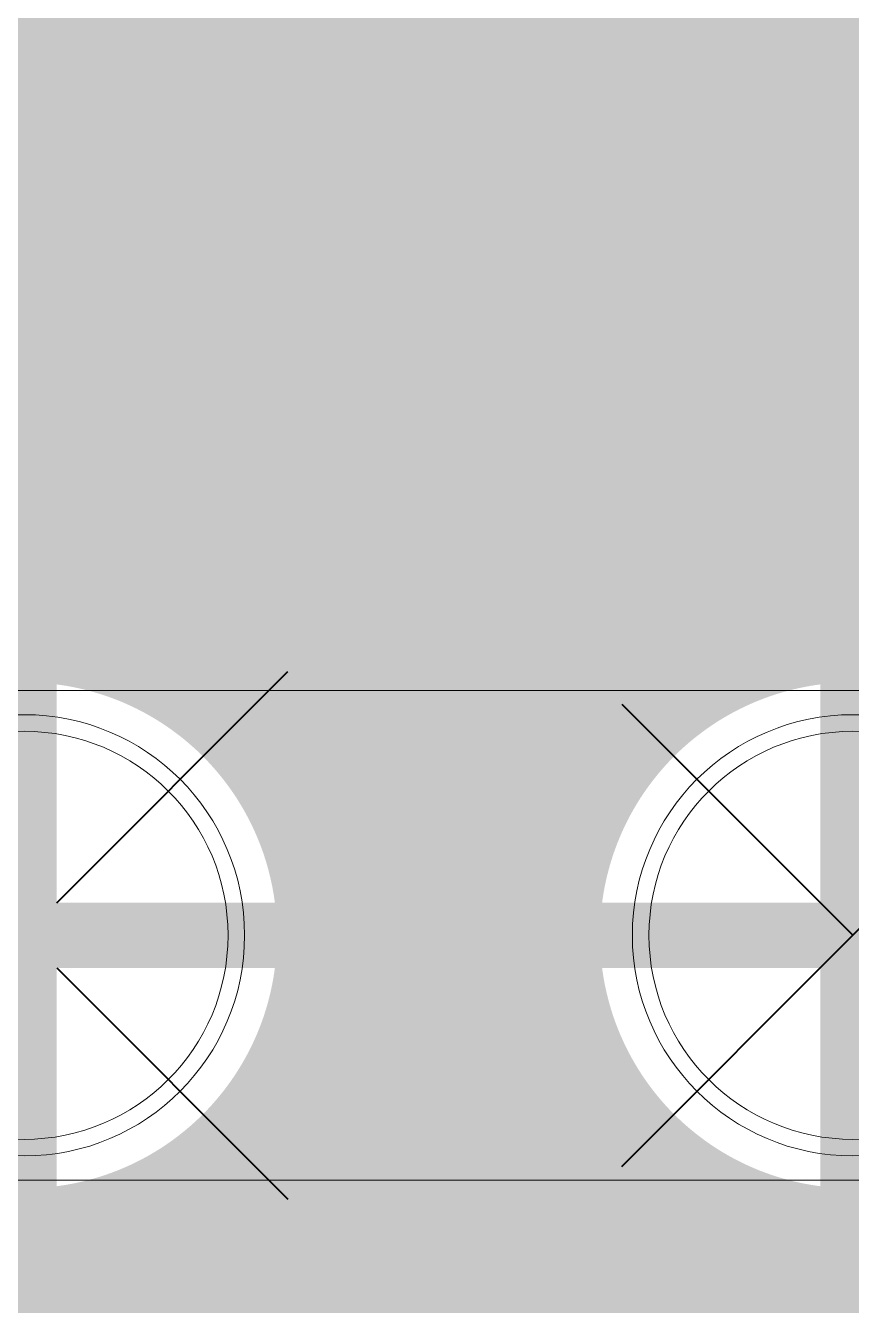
# Model space of a CAD drawing. Header units: millimetres. Extents: x 0 to 594, y 0 to 420.
# Drawn here: x 473.58 to 478.64, y 256.5 to 264.34 of the extents above; entities that cross this region are included whole.
import ezdxf

# ---------------------------------------------------------------- set-up
doc = ezdxf.new("R2010")
doc.units = ezdxf.units.MM
for name, pattern in [('K5LT32768', [0]), ('K5LT32771', [0]), ('K5LT32773', [0]), ('K5LT32775', [0]), ('K5LT32787', [0])]:
    doc.linetypes.add(name, pattern=pattern)

# ---------------------------------------------------------------- blocks, each defined once
blk = doc.blocks.new('U298')
at = {"color": 7, "linetype": 'K5LT32768', "lineweight": 18}
blk.add_circle((473.5716, 258.7649), 1.25, dxfattribs=at)
blk = doc.blocks.new('U299')
at = {"color": 7, "linetype": 'K5LT32768', "lineweight": 18}
blk.add_circle((478.6516, 258.7649), 1.25, dxfattribs=at)
blk = doc.blocks.new('U423')
at = {"color": 1, "linetype": 'K5LT32771', "lineweight": 18, "true_color": 0xff0000}
blk.add_circle((473.5716, 258.7649), 1.3516, dxfattribs=at)
blk = doc.blocks.new('U424')
at = {"color": 1, "linetype": 'K5LT32771', "lineweight": 18, "true_color": 0xff0000}
blk.add_circle((478.6516, 258.7649), 1.3516, dxfattribs=at)
blk = doc.blocks.new('U1001')
at = {"color": 3, "linetype": 'K5LT32773', "lineweight": 18, "true_color": 0x00ff00}
blk.add_circle((473.5716, 258.7649), 1.25, dxfattribs=at)
blk = doc.blocks.new('U1002')
at = {"color": 3, "linetype": 'K5LT32773', "lineweight": 18, "true_color": 0x00ff00}
blk.add_circle((478.6516, 258.7649), 1.25, dxfattribs=at)
blk = doc.blocks.new('U1396')
at = {"color": 1, "linetype": 'K5LT32771', "lineweight": 18, "true_color": 0xff0000}
blk.add_circle((473.5716, 258.7649), 1.3516, dxfattribs=at)
blk = doc.blocks.new('U1397')
at = {"color": 1, "linetype": 'K5LT32771', "lineweight": 18, "true_color": 0xff0000}
blk.add_circle((478.6516, 258.7649), 1.3516, dxfattribs=at)

msp = doc.modelspace()

# ---------------------------------------------------------------- hatches: boundary and pattern name
for points in [[(447.8616, 260.4149), (447.8616, 265.4778), (484.4365, 265.4778), (484.4365, 260.4149)], [(473.6256, 260.4141), (473.5896, 260.4149), (478.6336, 260.4149), (478.5976, 260.4141)], [(473.6616, 260.4125), (473.6256, 260.4141), (478.5976, 260.4141), (478.5616, 260.4125)], [(473.6975, 260.4102), (473.6616, 260.4125), (478.5616, 260.4125), (478.5257, 260.4102)], [(473.7333, 260.407), (473.6975, 260.4102), (478.5257, 260.4102), (478.4899, 260.407)], [(473.7691, 260.4031), (473.7333, 260.407), (478.4899, 260.407), (478.4541, 260.4031)], [(473.8048, 260.3984), (473.7691, 260.4031), (478.4541, 260.4031), (478.4184, 260.3984)], [(473.8404, 260.393), (473.8048, 260.3984), (478.4184, 260.3984), (478.3828, 260.393)], [(473.8759, 260.3867), (473.8404, 260.393), (478.3828, 260.393), (478.3473, 260.3867)], [(473.9112, 260.3797), (473.8759, 260.3867), (478.3473, 260.3867), (478.312, 260.3797)], [(473.9463, 260.3719), (473.9112, 260.3797), (478.312, 260.3797), (478.2769, 260.3719)], [(473.9813, 260.3633), (473.9463, 260.3719), (478.2769, 260.3719), (478.2419, 260.3633)], [(474.016, 260.354), (473.9813, 260.3633), (478.2419, 260.3633), (478.2072, 260.354)], [(474.0506, 260.344), (474.016, 260.354), (478.2072, 260.354), (478.1726, 260.344)], [(474.0849, 260.3331), (474.0506, 260.344), (478.1726, 260.344), (478.1383, 260.3331)], [(474.119, 260.3216), (474.0849, 260.3331), (478.1383, 260.3331), (478.1042, 260.3216)], [(474.1529, 260.3092), (474.119, 260.3216), (478.1042, 260.3216), (478.0703, 260.3092)], [(474.1864, 260.2962), (474.1529, 260.3092), (478.0703, 260.3092), (478.0368, 260.2962)], [(474.2197, 260.2824), (474.1864, 260.2962), (478.0368, 260.2962), (478.0035, 260.2824)], [(474.2526, 260.2679), (474.2197, 260.2824), (478.0035, 260.2824), (477.9706, 260.2679)], [(474.2852, 260.2527), (474.2526, 260.2679), (477.9706, 260.2679), (477.938, 260.2527)], [(474.3175, 260.2368), (474.2852, 260.2527), (477.938, 260.2527), (477.9057, 260.2368)], [(474.3495, 260.2202), (474.3175, 260.2368), (477.9057, 260.2368), (477.8737, 260.2202)], [(474.381, 260.2028), (474.3495, 260.2202), (477.8737, 260.2202), (477.8422, 260.2028)], [(474.4122, 260.1848), (474.381, 260.2028), (477.8422, 260.2028), (477.811, 260.1848)], [(474.443, 260.1662), (474.4122, 260.1848), (477.811, 260.1848), (477.7802, 260.1662)], [(474.4733, 260.1468), (474.443, 260.1662), (477.7802, 260.1662), (477.7499, 260.1468)], [(474.5033, 260.1268), (474.4733, 260.1468), (477.7499, 260.1468), (477.7199, 260.1268)], [(474.5327, 260.1062), (474.5033, 260.1268), (477.7199, 260.1268), (477.6905, 260.1062)], [(474.5618, 260.0849), (474.5327, 260.1062), (477.6905, 260.1062), (477.6614, 260.0849)], [(474.5903, 260.063), (474.5618, 260.0849), (477.6614, 260.0849), (477.6329, 260.063)], [(474.6184, 260.0404), (474.5903, 260.063), (477.6329, 260.063), (477.6048, 260.0404)], [(474.646, 260.0173), (474.6184, 260.0404), (477.6048, 260.0404), (477.5772, 260.0173)], [(474.6731, 259.9936), (474.646, 260.0173), (477.5772, 260.0173), (477.5501, 259.9936)], [(474.6996, 259.9693), (474.6731, 259.9936), (477.5501, 259.9936), (477.5236, 259.9693)], [(474.7256, 259.9443), (474.6996, 259.9693), (477.5236, 259.9693), (477.4976, 259.9443)], [(474.751, 259.9189), (474.7256, 259.9443), (477.4976, 259.9443), (477.4721, 259.9189)], [(474.7759, 259.8929), (474.751, 259.9189), (477.4721, 259.9189), (477.4473, 259.8929)], [(474.8003, 259.8664), (474.7759, 259.8929), (477.4473, 259.8929), (477.4229, 259.8664)], [(474.824, 259.8393), (474.8003, 259.8664), (477.4229, 259.8664), (477.3992, 259.8393)], [(474.8471, 259.8117), (474.824, 259.8393), (477.3992, 259.8393), (477.3761, 259.8117)], [(474.8697, 259.7836), (474.8471, 259.8117), (477.3761, 259.8117), (477.3535, 259.7836)], [(474.8916, 259.7551), (474.8697, 259.7836), (477.3535, 259.7836), (477.3316, 259.7551)], [(474.9129, 259.726), (474.8916, 259.7551), (477.3316, 259.7551), (477.3103, 259.726)], [(474.9335, 259.6966), (474.9129, 259.726), (477.3103, 259.726), (477.2897, 259.6966)], [(474.9535, 259.6666), (474.9335, 259.6966), (477.2897, 259.6966), (477.2697, 259.6666)], [(474.9729, 259.6363), (474.9535, 259.6666), (477.2697, 259.6666), (477.2503, 259.6363)], [(474.9915, 259.6055), (474.9729, 259.6363), (477.2503, 259.6363), (477.2317, 259.6055)], [(475.0095, 259.5743), (474.9915, 259.6055), (477.2317, 259.6055), (477.2137, 259.5743)], [(475.0269, 259.5428), (475.0095, 259.5743), (477.2137, 259.5743), (477.1963, 259.5428)], [(475.0435, 259.5108), (475.0269, 259.5428), (477.1963, 259.5428), (477.1797, 259.5108)], [(475.0594, 259.4785), (475.0435, 259.5108), (477.1797, 259.5108), (477.1638, 259.4785)], [(475.0746, 259.4459), (475.0594, 259.4785), (477.1638, 259.4785), (477.1486, 259.4459)], [(475.0891, 259.413), (475.0746, 259.4459), (477.1486, 259.4459), (477.1341, 259.413)], [(475.1029, 259.3797), (475.0891, 259.413), (477.1341, 259.413), (477.1203, 259.3797)], [(475.1159, 259.3462), (475.1029, 259.3797), (477.1203, 259.3797), (477.1073, 259.3462)], [(475.1283, 259.3123), (475.1159, 259.3462), (477.1073, 259.3462), (477.0949, 259.3123)], [(475.1398, 259.2782), (475.1283, 259.3123), (477.0949, 259.3123), (477.0834, 259.2782)], [(475.1507, 259.2439), (475.1398, 259.2782), (477.0834, 259.2782), (477.0725, 259.2439)], [(475.1607, 259.2093), (475.1507, 259.2439), (477.0725, 259.2439), (477.0625, 259.2093)], [(475.17, 259.1746), (475.1607, 259.2093), (477.0625, 259.2093), (477.0532, 259.1746)], [(475.1786, 259.1396), (475.17, 259.1746), (477.0532, 259.1746), (477.0446, 259.1396)], [(475.1864, 259.1045), (475.1786, 259.1396), (477.0446, 259.1396), (477.0368, 259.1045)], [(475.1934, 259.0691), (475.1864, 259.1045), (477.0368, 259.1045), (477.0298, 259.0691)], [(475.1997, 259.0337), (475.1934, 259.0691), (477.0298, 259.0691), (477.0235, 259.0337)], [(475.2051, 258.9981), (475.1997, 259.0337), (477.0235, 259.0337), (477.0181, 258.9981)], [(475.2098, 258.9624), (475.2051, 258.9981), (477.0181, 258.9981), (477.0134, 258.9624)], [(475.2137, 258.9266), (475.2098, 258.9624), (477.0134, 258.9624), (477.0095, 258.9266)], [(475.2169, 258.8908), (475.2137, 258.9266), (477.0095, 258.9266), (477.0063, 258.8908)], [(475.2192, 258.8548), (475.2169, 258.8908), (477.0063, 258.8908), (477.004, 258.8548)], [(475.2208, 258.8189), (475.2192, 258.8548), (477.004, 258.8548), (477.0024, 258.8189)], [(475.2216, 258.7829), (475.2208, 258.8189), (477.0024, 258.8189), (477.0016, 258.7829)], [(475.2208, 258.7109), (475.2216, 258.7469), (477.0016, 258.7469), (477.0024, 258.7109)], [(475.2216, 258.7469), (475.2216, 258.7829), (477.0016, 258.7829), (477.0016, 258.7469)], [(475.2169, 258.639), (475.2192, 258.6749), (477.004, 258.6749), (477.0063, 258.639)], [(475.2192, 258.6749), (475.2208, 258.7109), (477.0024, 258.7109), (477.004, 258.6749)], [(475.2098, 258.5674), (475.2137, 258.6032), (477.0095, 258.6032), (477.0134, 258.5674)], [(475.2137, 258.6032), (475.2169, 258.639), (477.0063, 258.639), (477.0095, 258.6032)], [(475.1997, 258.4961), (475.2051, 258.5317), (477.0181, 258.5317), (477.0235, 258.4961)], [(475.2051, 258.5317), (475.2098, 258.5674), (477.0134, 258.5674), (477.0181, 258.5317)], [(475.1864, 258.4254), (475.1934, 258.4607), (477.0298, 258.4607), (477.0368, 258.4254)], [(475.1934, 258.4607), (475.1997, 258.4961), (477.0235, 258.4961), (477.0298, 258.4607)], [(475.1607, 258.3205), (475.17, 258.3552), (477.0532, 258.3552), (477.0625, 258.3205)], [(475.17, 258.3552), (475.1786, 258.3902), (477.0446, 258.3902), (477.0532, 258.3552)], [(475.1786, 258.3902), (475.1864, 258.4254), (477.0368, 258.4254), (477.0446, 258.3902)], [(475.1398, 258.2516), (475.1507, 258.2859), (477.0725, 258.2859), (477.0834, 258.2516)], [(475.1507, 258.2859), (475.1607, 258.3205), (477.0625, 258.3205), (477.0725, 258.2859)], [(475.1159, 258.1837), (475.1283, 258.2175), (477.0949, 258.2175), (477.1073, 258.1837)], [(475.1283, 258.2175), (475.1398, 258.2516), (477.0834, 258.2516), (477.0949, 258.2175)], [(475.0746, 258.0839), (475.0891, 258.1168), (477.1341, 258.1168), (477.1486, 258.0839)], [(475.0891, 258.1168), (475.1029, 258.1501), (477.1203, 258.1501), (477.1341, 258.1168)], [(475.1029, 258.1501), (475.1159, 258.1837), (477.1073, 258.1837), (477.1203, 258.1501)], [(475.0435, 258.019), (475.0594, 258.0513), (477.1638, 258.0513), (477.1797, 258.019)], [(475.0594, 258.0513), (475.0746, 258.0839), (477.1486, 258.0839), (477.1638, 258.0513)], [(475.0095, 257.9555), (475.0269, 257.9871), (477.1963, 257.9871), (477.2137, 257.9555)], [(475.0269, 257.9871), (475.0435, 258.019), (477.1797, 258.019), (477.1963, 257.9871)], [(474.9535, 257.8632), (474.9729, 257.8935), (477.2503, 257.8935), (477.2697, 257.8632)], [(474.9729, 257.8935), (474.9915, 257.9243), (477.2317, 257.9243), (477.2503, 257.8935)], [(474.9915, 257.9243), (475.0095, 257.9555), (477.2137, 257.9555), (477.2317, 257.9243)], [(474.8916, 257.7747), (474.9129, 257.8037), (477.3103, 257.8037), (477.3316, 257.7747)], [(474.9129, 257.8037), (474.9335, 257.8332), (477.2897, 257.8332), (477.3103, 257.8037)], [(474.9335, 257.8332), (474.9535, 257.8632), (477.2697, 257.8632), (477.2897, 257.8332)], [(474.8471, 257.7181), (474.8697, 257.7462), (477.3535, 257.7462), (477.3761, 257.7181)], [(474.8697, 257.7462), (474.8916, 257.7747), (477.3316, 257.7747), (477.3535, 257.7462)], [(474.7759, 257.6369), (474.8003, 257.6634), (477.4229, 257.6634), (477.4473, 257.6369)], [(474.8003, 257.6634), (474.824, 257.6905), (477.3992, 257.6905), (477.4229, 257.6634)], [(474.824, 257.6905), (474.8471, 257.7181), (477.3761, 257.7181), (477.3992, 257.6905)], [(474.6996, 257.5606), (474.7256, 257.5854), (477.4976, 257.5854), (477.5236, 257.5606)], [(474.7256, 257.5854), (474.751, 257.6109), (477.4721, 257.6109), (477.4976, 257.5854)], [(474.751, 257.6109), (474.7759, 257.6369), (477.4473, 257.6369), (477.4721, 257.6109)], [(474.5903, 257.4668), (474.6184, 257.4894), (477.6048, 257.4894), (477.6329, 257.4668)], [(474.6184, 257.4894), (474.646, 257.5125), (477.5772, 257.5125), (477.6048, 257.4894)], [(474.646, 257.5125), (474.6731, 257.5362), (477.5501, 257.5362), (477.5772, 257.5125)], [(474.6731, 257.5362), (474.6996, 257.5606), (477.5236, 257.5606), (477.5501, 257.5362)], [(474.5033, 257.403), (474.5327, 257.4236), (477.6905, 257.4236), (477.7199, 257.403)], [(474.5327, 257.4236), (474.5618, 257.4449), (477.6614, 257.4449), (477.6905, 257.4236)], [(474.5618, 257.4449), (474.5903, 257.4668), (477.6329, 257.4668), (477.6614, 257.4449)], [(474.381, 257.327), (474.4122, 257.345), (477.811, 257.345), (477.8422, 257.327)], [(474.4122, 257.345), (474.443, 257.3636), (477.7802, 257.3636), (477.811, 257.345)], [(474.443, 257.3636), (474.4733, 257.383), (477.7499, 257.383), (477.7802, 257.3636)], [(474.4733, 257.383), (474.5033, 257.403), (477.7199, 257.403), (477.7499, 257.383)], [(474.2197, 257.2474), (474.2526, 257.2619), (477.9706, 257.2619), (478.0035, 257.2474)], [(474.2526, 257.2619), (474.2852, 257.2771), (477.938, 257.2771), (477.9706, 257.2619)], [(474.2852, 257.2771), (474.3175, 257.293), (477.9057, 257.293), (477.938, 257.2771)], [(474.3175, 257.293), (474.3495, 257.3096), (477.8737, 257.3096), (477.9057, 257.293)], [(474.3495, 257.3096), (474.381, 257.327), (477.8422, 257.327), (477.8737, 257.3096)], [(473.9813, 257.1665), (474.016, 257.1758), (478.2072, 257.1758), (478.2419, 257.1665)], [(474.016, 257.1758), (474.0506, 257.1858), (478.1726, 257.1858), (478.2072, 257.1758)], [(474.0506, 257.1858), (474.0849, 257.1967), (478.1383, 257.1967), (478.1726, 257.1858)], [(474.0849, 257.1967), (474.119, 257.2082), (478.1042, 257.2082), (478.1383, 257.1967)], [(474.119, 257.2082), (474.1529, 257.2206), (478.0703, 257.2206), (478.1042, 257.2082)], [(474.1529, 257.2206), (474.1864, 257.2336), (478.0368, 257.2336), (478.0703, 257.2206)], [(474.1864, 257.2336), (474.2197, 257.2474), (478.0035, 257.2474), (478.0368, 257.2336)], [(453.8268, 257.0695), (453.8425, 257.0978), (484.4365, 257.0978), (484.4365, 257.0695)], [(453.8425, 257.0978), (453.8515, 257.1149), (484.4365, 257.1149), (484.4365, 257.0978)], [(473.5896, 257.1149), (473.6256, 257.1157), (478.5976, 257.1157), (478.6336, 257.1149)], [(473.6256, 257.1157), (473.6616, 257.1173), (478.5616, 257.1173), (478.5976, 257.1157)], [(473.6616, 257.1173), (473.6975, 257.1196), (478.5257, 257.1196), (478.5616, 257.1173)], [(473.6975, 257.1196), (473.7333, 257.1227), (478.4899, 257.1227), (478.5257, 257.1196)], [(473.7333, 257.1227), (473.7691, 257.1267), (478.4541, 257.1267), (478.4899, 257.1227)], [(473.7691, 257.1267), (473.8048, 257.1314), (478.4184, 257.1314), (478.4541, 257.1267)], [(473.8048, 257.1314), (473.8404, 257.1368), (478.3828, 257.1368), (478.4184, 257.1314)], [(473.8404, 257.1368), (473.8759, 257.1431), (478.3473, 257.1431), (478.3828, 257.1368)], [(473.8759, 257.1431), (473.9112, 257.1501), (478.312, 257.1501), (478.3473, 257.1431)], [(473.9112, 257.1501), (473.9463, 257.1579), (478.2769, 257.1579), (478.312, 257.1501)], [(473.9463, 257.1579), (473.9813, 257.1665), (478.2419, 257.1665), (478.2769, 257.1579)], [(453.7934, 257.0141), (453.8104, 257.0416), (484.4365, 257.0416), (484.4365, 257.0141)], [(453.8104, 257.0416), (453.8268, 257.0695), (484.4365, 257.0695), (484.4365, 257.0416)], [(453.7386, 256.9341), (453.7575, 256.9604), (484.4365, 256.9604), (484.4365, 256.9341)], [(453.7575, 256.9604), (453.7757, 256.9871), (484.4365, 256.9871), (484.4365, 256.9604)], [(453.7757, 256.9871), (453.7934, 257.0141), (484.4365, 257.0141), (484.4365, 256.9871)], [(453.6783, 256.8581), (453.699, 256.883), (484.4365, 256.883), (484.4365, 256.8581)], [(453.699, 256.883), (453.7191, 256.9083), (484.4365, 256.9083), (484.4365, 256.883)], [(453.7191, 256.9083), (453.7386, 256.9341), (484.4365, 256.9341), (484.4365, 256.9083)], [(453.5901, 256.7635), (453.613, 256.7864), (484.4365, 256.7864), (484.4365, 256.7635)], [(453.613, 256.7864), (453.6353, 256.8098), (484.4365, 256.8098), (484.4365, 256.7864)], [(453.6353, 256.8098), (453.6571, 256.8337), (484.4365, 256.8337), (484.4365, 256.8098)], [(453.6571, 256.8337), (453.6783, 256.8581), (484.4365, 256.8581), (484.4365, 256.8337)], [(453.5184, 256.6982), (453.5428, 256.7194), (484.4365, 256.7194), (484.4365, 256.6982)], [(453.5428, 256.7194), (453.5667, 256.7412), (484.4365, 256.7412), (484.4365, 256.7194)], [(453.5667, 256.7412), (453.5901, 256.7635), (484.4365, 256.7635), (484.4365, 256.7412)], [(453.4161, 256.619), (453.4424, 256.6379), (484.4365, 256.6379), (484.4365, 256.619)], [(453.4424, 256.6379), (453.4682, 256.6574), (484.4365, 256.6574), (484.4365, 256.6379)], [(453.4682, 256.6574), (453.4935, 256.6775), (484.4365, 256.6775), (484.4365, 256.6574)], [(453.4935, 256.6775), (453.5184, 256.6982), (484.4365, 256.6982), (484.4365, 256.6775)], [(453.2787, 256.534), (453.307, 256.5497), (484.4365, 256.5497), (484.4365, 256.534)], [(453.307, 256.5497), (453.3349, 256.5661), (484.4365, 256.5661), (484.4365, 256.5497)], [(453.3349, 256.5661), (453.3624, 256.5831), (484.4365, 256.5831), (484.4365, 256.5661)], [(453.3624, 256.5831), (453.3895, 256.6008), (484.4365, 256.6008), (484.4365, 256.5831)], [(453.3895, 256.6008), (453.4161, 256.619), (484.4365, 256.619), (484.4365, 256.6008)], [(453.1919, 256.4907), (453.2212, 256.5045), (484.4365, 256.5045), (484.4365, 256.4907)], [(453.2212, 256.5045), (453.2501, 256.5189), (484.4365, 256.5189), (484.4365, 256.5045)], [(453.2501, 256.5189), (453.2787, 256.534), (484.4365, 256.534), (484.4365, 256.5189)]]:
    msp.add_hatch(color=7).paths.add_polyline_path(points)
at = {"true_color": 0x00ff00}
for points in [[(468.1116, 260.302), (468.1116, 263.5149), (484.4365, 263.5149), (484.4365, 260.302)], [(468.1116, 263.5149), (468.1116, 263.5149), (484.4365, 263.5149)], [(473.3716, 258.965), (473.3716, 260.302), (473.7716, 260.302), (473.7716, 258.965)], [(473.3716, 260.302), (473.3716, 260.302), (478.4516, 260.302), (478.4515, 260.302)], [(473.7969, 260.2985), (473.7716, 260.302), (478.4515, 260.302), (478.4263, 260.2985)], [(473.8312, 260.2931), (473.7969, 260.2985), (478.4263, 260.2985), (478.392, 260.2931)], [(473.8655, 260.2869), (473.8312, 260.2931), (478.392, 260.2931), (478.3577, 260.2869)], [(473.8996, 260.2799), (473.8655, 260.2869), (478.3577, 260.2869), (478.3236, 260.2799)], [(473.9335, 260.2722), (473.8996, 260.2799), (478.3236, 260.2799), (478.2897, 260.2722)], [(473.9672, 260.2637), (473.9335, 260.2722), (478.2897, 260.2722), (478.256, 260.2637)], [(474.0007, 260.2544), (473.9672, 260.2637), (478.256, 260.2637), (478.2225, 260.2544)], [(474.0341, 260.2444), (474.0007, 260.2544), (478.2225, 260.2544), (478.1892, 260.2444)], [(474.0671, 260.2337), (474.0341, 260.2444), (478.1892, 260.2444), (478.1561, 260.2337)], [(474.0999, 260.2222), (474.0671, 260.2337), (478.1561, 260.2337), (478.1233, 260.2222)], [(478.4516, 258.965), (478.4516, 260.302), (478.8516, 260.302), (478.8516, 258.965)], [(478.4516, 260.302), (478.4516, 260.302), (484.4365, 260.302), (484.4365, 260.302)], [(474.1325, 260.21), (474.0999, 260.2222), (478.1233, 260.2222), (478.0907, 260.21)], [(474.1648, 260.197), (474.1325, 260.21), (478.0907, 260.21), (478.0584, 260.197)], [(474.1968, 260.1833), (474.1648, 260.197), (478.0584, 260.197), (478.0264, 260.1833)], [(474.2285, 260.169), (474.1968, 260.1833), (478.0264, 260.1833), (477.9947, 260.169)], [(474.2598, 260.1539), (474.2285, 260.169), (477.9947, 260.169), (477.9634, 260.1539)], [(474.2908, 260.1381), (474.2598, 260.1539), (477.9634, 260.1539), (477.9324, 260.1381)], [(474.3214, 260.1216), (474.2908, 260.1381), (477.9324, 260.1381), (477.9018, 260.1216)], [(474.3517, 260.1044), (474.3214, 260.1216), (477.9018, 260.1216), (477.8715, 260.1044)], [(474.3815, 260.0866), (474.3517, 260.1044), (477.8715, 260.1044), (477.8417, 260.0866)], [(474.411, 260.0681), (474.3815, 260.0866), (477.8417, 260.0866), (477.8122, 260.0681)], [(474.44, 260.0489), (474.411, 260.0681), (477.8122, 260.0681), (477.7832, 260.0489)], [(474.4686, 260.0291), (474.44, 260.0489), (477.7832, 260.0489), (477.7546, 260.0291)], [(474.4967, 260.0086), (474.4686, 260.0291), (477.7546, 260.0291), (477.7265, 260.0086)], [(474.5244, 259.9876), (474.4967, 260.0086), (477.7265, 260.0086), (477.6988, 259.9876)], [(474.5516, 259.9659), (474.5244, 259.9876), (477.6988, 259.9876), (477.6716, 259.9659)], [(474.5783, 259.9436), (474.5516, 259.9659), (477.6716, 259.9659), (477.6449, 259.9436)], [(474.6045, 259.9207), (474.5783, 259.9436), (477.6449, 259.9436), (477.6187, 259.9207)], [(474.6302, 259.8973), (474.6045, 259.9207), (477.6187, 259.9207), (477.593, 259.8973)], [(474.6553, 259.8732), (474.6302, 259.8973), (477.593, 259.8973), (477.5679, 259.8732)], [(474.6799, 259.8486), (474.6553, 259.8732), (477.5679, 259.8732), (477.5433, 259.8486)], [(474.7039, 259.8235), (474.6799, 259.8486), (477.5433, 259.8486), (477.5193, 259.8235)], [(474.7274, 259.7978), (474.7039, 259.8235), (477.5193, 259.8235), (477.4958, 259.7978)], [(474.7503, 259.7716), (474.7274, 259.7978), (477.4958, 259.7978), (477.4729, 259.7716)], [(474.7726, 259.7449), (474.7503, 259.7716), (477.4729, 259.7716), (477.4506, 259.7449)], [(474.7943, 259.7177), (474.7726, 259.7449), (477.4506, 259.7449), (477.4289, 259.7177)], [(474.8153, 259.69), (474.7943, 259.7177), (477.4289, 259.7177), (477.4079, 259.69)], [(474.8358, 259.6619), (474.8153, 259.69), (477.4079, 259.69), (477.3874, 259.6619)], [(474.8556, 259.6333), (474.8358, 259.6619), (477.3874, 259.6619), (477.3676, 259.6333)], [(474.8748, 259.6043), (474.8556, 259.6333), (477.3676, 259.6333), (477.3484, 259.6043)], [(474.8933, 259.5748), (474.8748, 259.6043), (477.3484, 259.6043), (477.3299, 259.5748)], [(474.9111, 259.545), (474.8933, 259.5748), (477.3299, 259.5748), (477.3121, 259.545)], [(474.9283, 259.5147), (474.9111, 259.545), (477.3121, 259.545), (477.2949, 259.5147)], [(474.9448, 259.4841), (474.9283, 259.5147), (477.2949, 259.5147), (477.2784, 259.4841)], [(474.9605, 259.4531), (474.9448, 259.4841), (477.2784, 259.4841), (477.2627, 259.4531)], [(474.9756, 259.4218), (474.9605, 259.4531), (477.2627, 259.4531), (477.2476, 259.4218)], [(474.99, 259.3901), (474.9756, 259.4218), (477.2476, 259.4218), (477.2332, 259.3901)], [(475.0037, 259.3581), (474.99, 259.3901), (477.2332, 259.3901), (477.2195, 259.3581)], [(475.0167, 259.3258), (475.0037, 259.3581), (477.2195, 259.3581), (477.2065, 259.3258)], [(475.0289, 259.2932), (475.0167, 259.3258), (477.2065, 259.3258), (477.1943, 259.2932)], [(475.0404, 259.2604), (475.0289, 259.2932), (477.1943, 259.2932), (477.1828, 259.2604)], [(475.0511, 259.2273), (475.0404, 259.2604), (477.1828, 259.2604), (477.1721, 259.2273)], [(475.0611, 259.194), (475.0511, 259.2273), (477.1721, 259.2273), (477.1621, 259.194)], [(475.0704, 259.1605), (475.0611, 259.194), (477.1621, 259.194), (477.1528, 259.1605)], [(475.0789, 259.1268), (475.0704, 259.1605), (477.1528, 259.1605), (477.1443, 259.1268)], [(475.0866, 259.0928), (475.0789, 259.1268), (477.1443, 259.1268), (477.1366, 259.0928)], [(475.0936, 259.0588), (475.0866, 259.0928), (477.1366, 259.0928), (477.1296, 259.0588)], [(475.0998, 259.0245), (475.0936, 259.0588), (477.1296, 259.0588), (477.1234, 259.0245)], [(475.1053, 258.9902), (475.0998, 259.0245), (477.1234, 259.0245), (477.1179, 258.9902)], [(475.1087, 258.965), (475.1053, 258.9902), (477.1179, 258.9902), (477.1145, 258.965)], [(468.1116, 258.5649), (468.1116, 258.9649), (484.4365, 258.9649), (484.4365, 258.5649)], [(473.3716, 258.9649), (473.3716, 258.965), (473.7716, 258.965), (475.1087, 258.9649)], [(475.1087, 258.9649), (475.1087, 258.965), (477.1145, 258.965), (478.4516, 258.9649)], [(478.4516, 258.9649), (478.4516, 258.965), (478.8516, 258.965), (480.1887, 258.9649)], [(468.1116, 258.5649), (468.1116, 258.5649), (473.7716, 258.5649), (473.7716, 258.5649)], [(473.3716, 257.2279), (473.3716, 258.5649), (473.7716, 258.5649), (473.7716, 257.2279)], [(475.0936, 258.471), (475.0998, 258.5053), (477.1234, 258.5053), (477.1296, 258.471)], [(475.0998, 258.5053), (475.1053, 258.5396), (477.1179, 258.5396), (477.1234, 258.5053)], [(475.1053, 258.5396), (475.1087, 258.5649), (477.1145, 258.5649), (477.1179, 258.5396)], [(478.4516, 257.2279), (478.4516, 258.5649), (478.8516, 258.5649), (478.8516, 257.2279)], [(475.0789, 258.403), (475.0866, 258.4369), (477.1366, 258.4369), (477.1443, 258.403)], [(475.0866, 258.4369), (475.0936, 258.471), (477.1296, 258.471), (477.1366, 258.4369)], [(475.0611, 258.3358), (475.0704, 258.3693), (477.1528, 258.3693), (477.1621, 258.3358)], [(475.0704, 258.3693), (475.0789, 258.403), (477.1443, 258.403), (477.1528, 258.3693)], [(475.0404, 258.2694), (475.0511, 258.3025), (477.1721, 258.3025), (477.1828, 258.2694)], [(475.0511, 258.3025), (475.0611, 258.3358), (477.1621, 258.3358), (477.1721, 258.3025)], [(475.0037, 258.1717), (475.0167, 258.204), (477.2065, 258.204), (477.2195, 258.1717)], [(475.0167, 258.204), (475.0289, 258.2365), (477.1943, 258.2365), (477.2065, 258.204)], [(475.0289, 258.2365), (475.0404, 258.2694), (477.1828, 258.2694), (477.1943, 258.2365)], [(474.9756, 258.1081), (474.99, 258.1397), (477.2332, 258.1397), (477.2476, 258.1081)], [(474.99, 258.1397), (475.0037, 258.1717), (477.2195, 258.1717), (477.2332, 258.1397)], [(474.9283, 258.0151), (474.9448, 258.0457), (477.2784, 258.0457), (477.2949, 258.0151)], [(474.9448, 258.0457), (474.9605, 258.0767), (477.2627, 258.0767), (477.2784, 258.0457)], [(474.9605, 258.0767), (474.9756, 258.1081), (477.2476, 258.1081), (477.2627, 258.0767)], [(474.8933, 257.955), (474.9111, 257.9848), (477.3121, 257.9848), (477.3299, 257.955)], [(474.9111, 257.9848), (474.9283, 258.0151), (477.2949, 258.0151), (477.3121, 257.9848)], [(474.8358, 257.8679), (474.8556, 257.8965), (477.3676, 257.8965), (477.3874, 257.8679)], [(474.8556, 257.8965), (474.8748, 257.9255), (477.3484, 257.9255), (477.3676, 257.8965)], [(474.8748, 257.9255), (474.8933, 257.955), (477.3299, 257.955), (477.3484, 257.9255)], [(474.7726, 257.7849), (474.7943, 257.8121), (477.4289, 257.8121), (477.4506, 257.7849)], [(474.7943, 257.8121), (474.8153, 257.8398), (477.4079, 257.8398), (477.4289, 257.8121)], [(474.8153, 257.8398), (474.8358, 257.8679), (477.3874, 257.8679), (477.4079, 257.8398)], [(474.7039, 257.7063), (474.7274, 257.732), (477.4958, 257.732), (477.5193, 257.7063)], [(474.7274, 257.732), (474.7503, 257.7582), (477.4729, 257.7582), (477.4958, 257.732)], [(474.7503, 257.7582), (474.7726, 257.7849), (477.4506, 257.7849), (477.4729, 257.7582)], [(474.6302, 257.6326), (474.6553, 257.6566), (477.5679, 257.6566), (477.593, 257.6326)], [(474.6553, 257.6566), (474.6799, 257.6812), (477.5433, 257.6812), (477.5679, 257.6566)], [(474.6799, 257.6812), (474.7039, 257.7063), (477.5193, 257.7063), (477.5433, 257.6812)], [(474.5516, 257.5639), (474.5783, 257.5862), (477.6449, 257.5862), (477.6716, 257.5639)], [(474.5783, 257.5862), (474.6045, 257.6091), (477.6187, 257.6091), (477.6449, 257.5862)], [(474.6045, 257.6091), (474.6302, 257.6326), (477.593, 257.6326), (477.6187, 257.6091)], [(474.44, 257.4809), (474.4686, 257.5007), (477.7546, 257.5007), (477.7832, 257.4809)], [(474.4686, 257.5007), (474.4967, 257.5212), (477.7265, 257.5212), (477.7546, 257.5007)], [(474.4967, 257.5212), (474.5244, 257.5422), (477.6988, 257.5422), (477.7265, 257.5212)], [(474.5244, 257.5422), (474.5516, 257.5639), (477.6716, 257.5639), (477.6988, 257.5422)], [(474.2908, 257.3917), (474.3214, 257.4082), (477.9018, 257.4082), (477.9324, 257.3917)], [(474.3214, 257.4082), (474.3517, 257.4254), (477.8715, 257.4254), (477.9018, 257.4082)], [(474.3517, 257.4254), (474.3815, 257.4432), (477.8417, 257.4432), (477.8715, 257.4254)], [(474.3815, 257.4432), (474.411, 257.4617), (477.8122, 257.4617), (477.8417, 257.4432)], [(474.411, 257.4617), (474.44, 257.4809), (477.7832, 257.4809), (477.8122, 257.4617)], [(474.1325, 257.3199), (474.1648, 257.3328), (478.0584, 257.3328), (478.0907, 257.3199)], [(474.1648, 257.3328), (474.1968, 257.3465), (478.0264, 257.3465), (478.0584, 257.3328)], [(474.1968, 257.3465), (474.2285, 257.3609), (477.9947, 257.3609), (478.0264, 257.3465)], [(474.2285, 257.3609), (474.2598, 257.376), (477.9634, 257.376), (477.9947, 257.3609)], [(474.2598, 257.376), (474.2908, 257.3917), (477.9324, 257.3917), (477.9634, 257.376)], [(473.8996, 257.2499), (473.9335, 257.2576), (478.2897, 257.2576), (478.3236, 257.2499)], [(473.9335, 257.2576), (473.9672, 257.2661), (478.256, 257.2661), (478.2897, 257.2576)], [(473.9672, 257.2661), (474.0007, 257.2754), (478.2225, 257.2754), (478.256, 257.2661)], [(474.0007, 257.2754), (474.0341, 257.2854), (478.1892, 257.2854), (478.2225, 257.2754)], [(474.0341, 257.2854), (474.0671, 257.2961), (478.1561, 257.2961), (478.1892, 257.2854)], [(474.0671, 257.2961), (474.0999, 257.3076), (478.1233, 257.3076), (478.1561, 257.2961)], [(474.0999, 257.3076), (474.1325, 257.3199), (478.0907, 257.3199), (478.1233, 257.3076)], [(468.1116, 255.2649), (468.1116, 257.2278), (484.4365, 257.2278), (484.4365, 255.2649)], [(473.3716, 257.2278), (473.3716, 257.2279), (478.4514, 257.2279), (478.4516, 257.2278)], [(473.7716, 257.2279), (473.7969, 257.2313), (478.4263, 257.2313), (478.4514, 257.2279)], [(473.7969, 257.2313), (473.8312, 257.2367), (478.392, 257.2367), (478.4263, 257.2313)], [(473.8312, 257.2367), (473.8655, 257.2429), (478.3577, 257.2429), (478.392, 257.2367)], [(473.8655, 257.2429), (473.8996, 257.2499), (478.3236, 257.2499), (478.3577, 257.2429)], [(478.4516, 257.2278), (478.4516, 257.2279), (484.4365, 257.2279), (484.4365, 257.2278)]]:
    msp.add_hatch(color=3, dxfattribs=at).paths.add_polyline_path(points)

# ---------------------------------------------------------------- linework, layer by layer
at = {"color": 3, "linetype": 'K5LT32787', "lineweight": 40, "true_color": 0x00ff00}
for points in [[(473.7716, 258.9649), (475.1879, 260.3812)], [(477.2353, 260.1812), (478.6516, 258.7649), (480.0679, 260.1812)], [(477.2353, 257.3486), (478.6516, 258.7649)], [(473.7716, 258.5649), (475.1879, 257.1486)]]:
    msp.add_lwpolyline(points, dxfattribs=at)
at = {"color": 5, "linetype": 'K5LT32775', "lineweight": 18, "true_color": 0x0000ff}
for points in [[(471.8616, 260.2649), (480.3616, 260.2649)], [(471.8616, 257.2649), (480.3616, 257.2649)]]:
    msp.add_lwpolyline(points, dxfattribs=at)

# ---------------------------------------------------------------- block references
for name in ['U423', 'U1396', 'U424', 'U1397', 'U298', 'U1001', 'U299', 'U1002']:
    msp.add_blockref(name, (0, 0))

doc.saveas('drawing.dxf')
